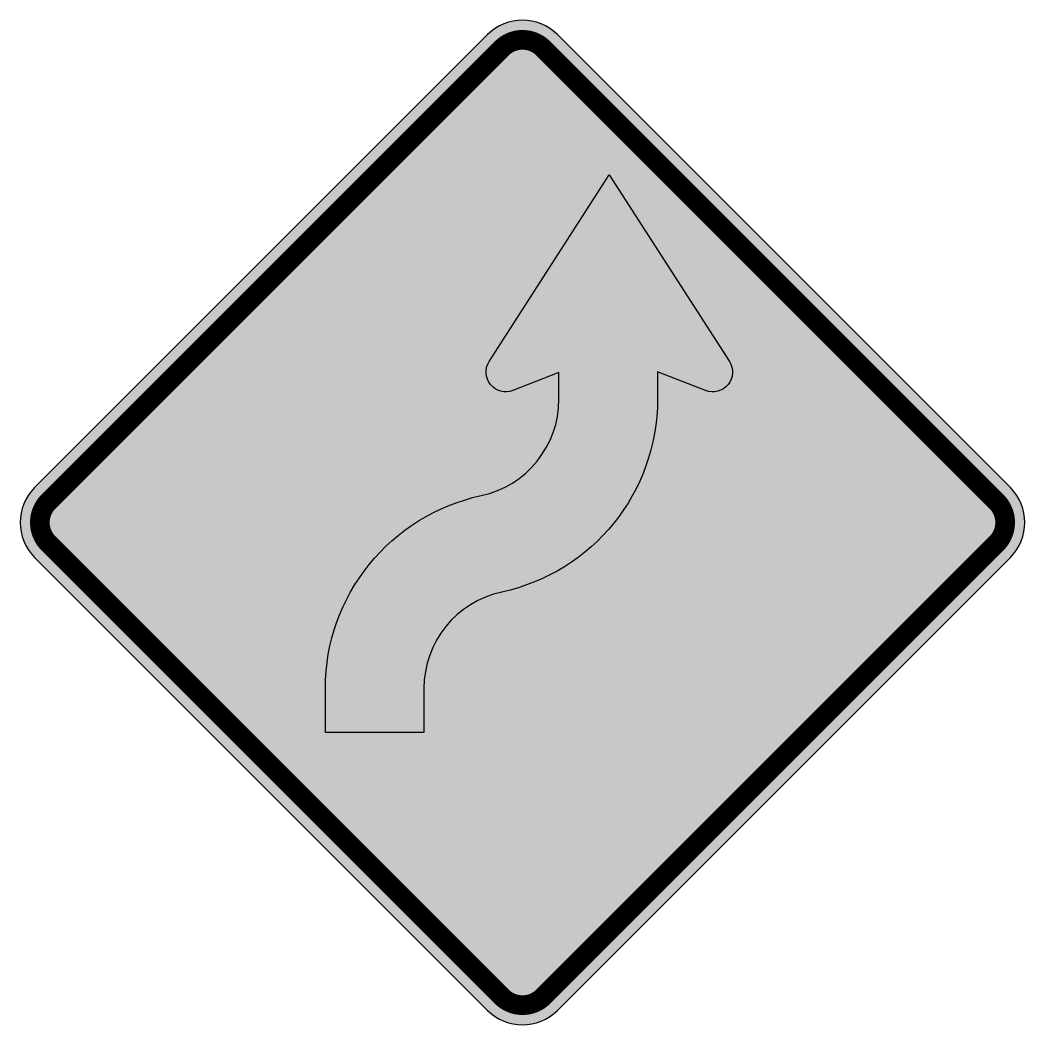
# Model space of a CAD drawing. Header units: millimetres. Extents: x -510 to 510, y -510 to 510.
import ezdxf

# ---------------------------------------------------------------- set-up
doc = ezdxf.new("R2010")
doc.units = ezdxf.units.MM
doc.header["$LTSCALE"] = 10
doc.header["$MEASUREMENT"] = 0
doc.layers.get('0').update_dxf_attribs({"linetype": 'CONTINUOUS'})

msp = doc.modelspace()

# ---------------------------------------------------------------- hatches: boundary and pattern name
h = msp.add_hatch(color=50)
h.dxf.hatch_style = 1
edge = h.paths.add_edge_path()
edge.add_line((35.35533905932738, -494.9747468305835), (494.9747468305834, -35.35533905932738))
edge.add_arc((459.619407771256, 2.131628207280301e-14), 50.00000000000002, 315, 404.9999999999999)
edge.add_line((494.9747468305834, 35.35533905932742), (35.35533905932738, 494.9747468305833))
edge.add_arc((-3.197442310920451e-14, 459.619407771256), 49.99999999999998, 44.99999999999993, 135)
edge.add_line((-35.35533905932738, 494.9747468305834), (-494.9747468305835, 35.35533905932738))
edge.add_arc((-459.6194077712561, -3.552713678800501e-15), 50, 135, 225)
edge.add_line((-494.9747468305835, -35.35533905932738), (-35.35533905932738, -494.9747468305836))
edge.add_arc((-2.842170943040401e-14, -459.6194077712561), 50.00000000000002, 225.0000000000001, 315)
h = msp.add_hatch(color=7)
h.dxf.hatch_style = 1
edge = h.paths.add_edge_path()
edge.add_arc((-17.00000000000084, 152.5373401896658), 19.99999999999948, 147.2209193319302, 291.3236862635039, ccw=False)
edge.add_line((-33.81528662420419, 163.3653656673726), (88, 352.5373401896662))
edge.add_line((88, 352.5373401896662), (209.8152866242049, 163.3653656673715))
edge.add_arc((193.0000000000018, 152.5373401896648), 19.99999999999921, 248.6763137364964, 392.7790806680698, ccw=False)
edge.add_line((185.727272727273, 133.9065206151943), (137, 152.9277002188456))
edge.add_line((137, 152.9277002188456), (137, 125))
edge.add_arc((-62.99999999999999, 125), 200, 282.1223522447891, 360, ccw=False)
edge.add_arc((4.973799150320701e-14, -168.3104157714145), 100.0000000000001, 462.122352244789, 540)
edge.add_line((-100, -168.3104157714145), (-100, -213))
edge.add_line((-100, -213), (-200, -213))
edge.add_line((-200, -213), (-200, -168.3104157714145))
edge.add_arc((-2.842170943040401e-14, -168.3104157714145), 200, 462.1223522447891, 540, ccw=False)
edge.add_arc((-63.00000000000004, 125), 100, 282.1223522447891, 360)
edge.add_line((37, 125), (37, 152.1469801604868))
edge.add_line((37, 152.1469801604868), (-9.727272727271817, 133.906520615195))

# ---------------------------------------------------------------- linework, layer by layer
at = {"color": 50, "flags": 128}
msp.add_lwpolyline([(35.35533905932738, -494.9747468305835), (494.9747468305834, -35.35533905932738, 0.414213562373095), (494.9747468305834, 35.35533905932742), (35.35533905932738, 494.9747468305833, 0.414213562373095), (-35.35533905932738, 494.9747468305834), (-494.9747468305835, 35.35533905932738, 0.414213562373095), (-494.9747468305835, -35.35533905932738), (-35.35533905932738, -494.9747468305836, 0.414213562373095)], format="xyb", close=True, dxfattribs=at)
at = {"const_width": 20.00000000000001, "flags": 128}
msp.add_lwpolyline([(21.21320343559639, -480.8326112068524), (480.8326112068524, -21.21320343559648, 0.4142135623730951), (480.8326112068524, 21.21320343559643), (21.21320343559639, 480.8326112068524, 0.4142135623730951), (-21.21320343559635, 480.8326112068524), (-480.8326112068525, 21.21320343559643, 0.4142135623730951), (-480.8326112068525, -21.21320343559648), (-21.21320343559651, -480.8326112068524, 0.4142135623730951), (21.21320343559639, -480.8326112068524, 0.4142135623730951)], format="xyb", dxfattribs=at)
msp.add_lwpolyline([(-9.727272727271817, 133.906520615195, -0.7272278537010761), (-33.81528662420419, 163.3653656673726), (88, 352.5373401896662), (209.8152866242049, 163.3653656673715, -0.7272278537010745), (185.727272727273, 133.9065206151943), (137, 152.9277002188456), (137, 125, -0.3535178773328337), (-20.99999999999992, -70.54027718094292, 0.3535178773328339), (-100, -168.3104157714145), (-100, -213), (-200, -213), (-200, -168.3104157714145, -0.3535178773328339), (-41.99999999999999, 27.2298614095285, 0.3535178773328337), (37, 125), (37, 152.1469801604868)], format="xyb", close=True)

doc.saveas('drawing.dxf')
